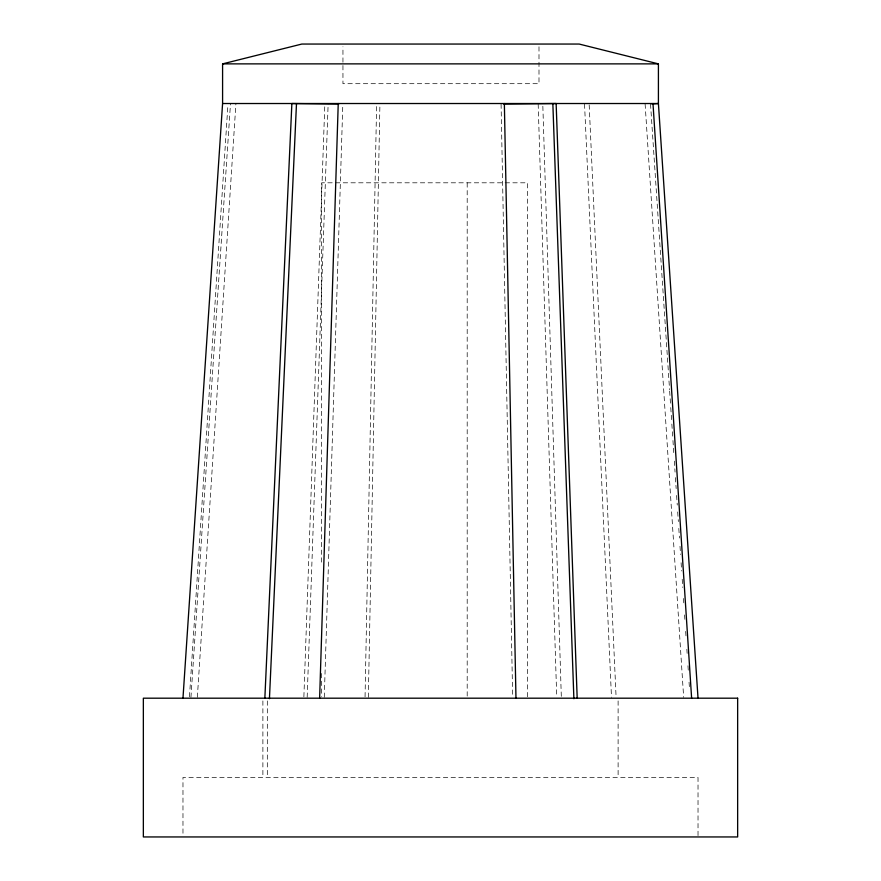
<?xml version="1.0" encoding="UTF-8"?>
<svg xmlns="http://www.w3.org/2000/svg" width="881" height="881" viewBox="0 0 881 881"><rect width="100%" height="100%" fill="white"/><g stroke="black" fill="none" stroke-linecap="round" stroke-linejoin="round"><path stroke-width="0.66" stroke-dasharray="4.41 3.3" d="M365.053 696.816L376.605 104.894M368.335 697.345L379.92 104.035M324.274 697.345L342.83 104.035M303.879 696.816L324.759 106.26M307.161 697.345L328.139 104.035M189.47 696.816L227.926 104.894M197.344 697.345L235.888 104.035M190.935 697.345L230.47 104.035M650.53 104.035L669.571 389.699M669.659 391.076L670.661 406.185M670.76 407.562L671.763 422.671M671.851 424.036L672.864 439.145M672.952 440.522L673.954 455.631M674.328 461.115L675.055 472.106M675.419 477.601L676.156 488.592M676.608 495.452L677.258 505.066M677.709 511.938L678.348 521.552M678.811 528.413L679.449 538.027M680 546.275L680.55 554.512M681.101 562.75L681.641 570.987M682.191 579.235L682.742 587.473M683.48 598.463L683.843 603.948M684.57 614.938L684.944 620.433M685.671 631.424L686.035 636.908M686.861 649.275L687.136 653.394M687.962 665.75L688.325 671.245M689.052 682.235L689.427 687.731M645.112 104.035L683.656 697.345M589.18 104.894L616.083 696.816M584.532 104.035L611.491 697.345M542.85 106.26L561.318 696.816M538.17 104.035L556.726 697.345M501.08 104.035L512.665 697.345M698.027 835.595L698.027 777.483L182.973 777.483L182.973 835.595M618.11 700.924L618.11 777.483M538.996 46.781L538.996 83.695L342.951 83.695L342.951 46.781M527.532 696.816L527.532 182.808L321.642 182.808L321.642 564.875M467.194 182.808L467.194 696.816M321.642 673.458L321.642 696.816M267.317 700.924L267.317 777.483M262.89 700.924L262.89 777.483"/><path stroke-width="1.32" d="M319.638 698.192L338.238 103.518M264.851 698.192L291.875 103.518L338.733 104.035M269.443 698.71L296.468 104.035M182.973 698.192L222.585 103.518L222.585 63.873L301.831 44.05L579.169 44.05L658.415 63.873L658.415 103.518L698.027 698.192M503.8 104.035L556.142 103.518L577.176 698.192M651.852 103.958L658.415 103.518L222.585 103.518M222.585 63.873L658.415 63.873M652.986 103.518L691.618 698.192M552.861 104.035L573.883 698.71M504.361 103.518L515.969 698.192M737.65 698.192L143.35 698.192L143.35 836.95L737.65 836.95L737.65 698.192"/></g></svg>
